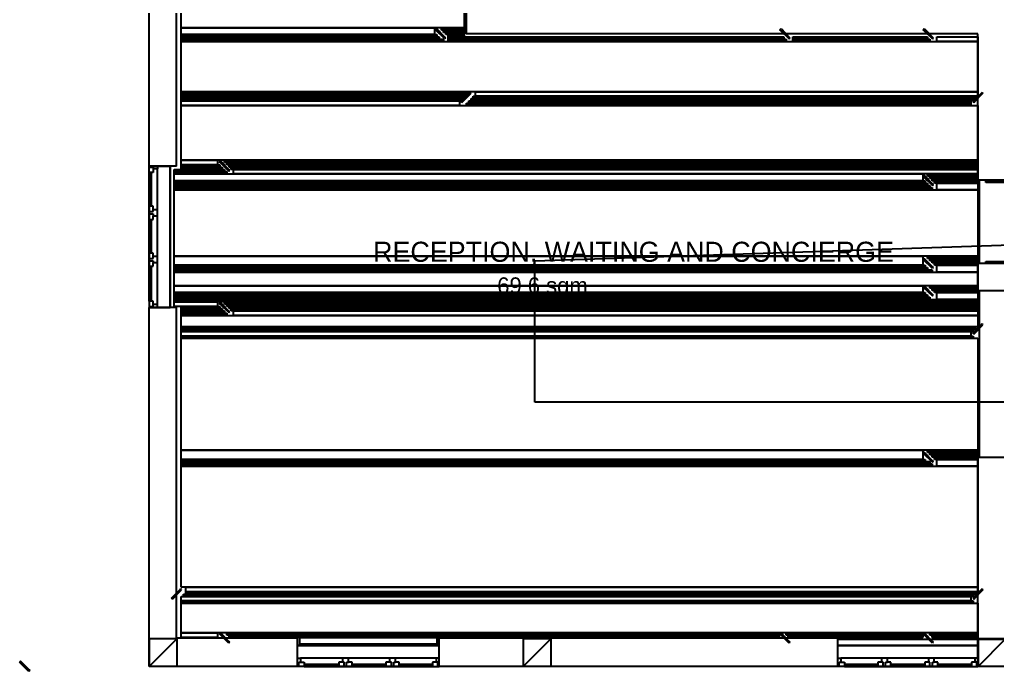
# Model space of a CAD drawing. Header units: millimetres. Extents: x -1419 to 55175, y -17366 to 3110.
# Drawn here: x -1419 to 9290, y -16372 to -9235 of the extents above; entities that cross this region are included whole.
import ezdxf

# ---------------------------------------------------------------- set-up
doc = ezdxf.new("R2010")
doc.units = ezdxf.units.MM
for name, color, linetype in [('COLUMN', 7, 'CONTINUOUS'), ('DOOR-EXISTING', 8, 'CONTINUOUS'), ('FLOW-PATIENT', 5, 'CONTINUOUS'), ('OPENING-CASED', 4, 'CONTINUOUS'), ('ROOM-AREA', 8, 'CONTINUOUS'), ('ROOM-TEXT', 7, 'CONTINUOUS'), ('WALL-EXISTING', 7, 'CONTINUOUS'), ('ZONE-COMMON', 8, 'CONTINUOUS')]:
    doc.layers.add(name, color=color, linetype=linetype)

msp = doc.modelspace()

# ---------------------------------------------------------------- linework, layer by layer
at = {"layer": 'COLUMN'}
for p, q in [((3148.5, -9334.4), (3135.4, -9347.5)), ((3135.4, -9347.5), (3246.3, -9435.6)), ((3135.4, -9347.5), (3246.3, -9435.6)), ((3236.6, -9445.4), (3135.4, -9347.5)), ((3246.3, -9435.6), (3148.5, -9334.4)), ((6907, -9347.5), (6920.1, -9334.4)), ((7018, -9435.6), (6907, -9347.5)), ((6907, -9347.5), (7008.2, -9445.4)), ((7018, -9435.6), (6907, -9347.5)), ((6920.1, -9334.4), (7018, -9435.6)), ((8476.4, -9347.5), (8486.2, -9334.4)), ((8587.3, -9435.6), (8476.4, -9347.5)), ((8476.4, -9347.5), (8577.5, -9445.4)), ((8587.3, -9435.6), (8476.4, -9347.5)), ((8486.2, -9334.4), (8587.3, -9435.6)), ((3246.3, -9435.6), (3236.6, -9445.4)), ((7008.2, -9445.4), (7018, -9435.6)), ((8577.5, -9445.4), (8587.3, -9435.6)), ((3416, -10130.5), (3513.9, -10032.6)), ((3513.9, -10032.6), (3425.8, -10143.6)), ((3513.9, -10032.6), (3425.8, -10143.6)), ((3425.8, -10143.6), (3526.9, -10042.4)), ((3526.9, -10042.4), (3513.9, -10032.6)), ((9122.4, -10032.6), (9021.2, -10130.5)), ((9031, -10143.6), (9122.4, -10032.6)), ((9031, -10143.6), (9122.4, -10032.6)), ((9132.2, -10042.4), (9031, -10143.6)), ((9122.4, -10032.6), (9132.2, -10042.4)), ((3425.8, -10143.6), (3416, -10130.5)), ((9021.2, -10130.5), (9031, -10143.6)), ((770, -10792.8), (783, -10783.1)), ((783, -10783.1), (770, -10792.8)), ((880.9, -10884.2), (770, -10792.8)), ((770, -10792.8), (871.1, -10894)), ((880.9, -10884.2), (770, -10792.8)), ((770, -10792.8), (880.9, -10884.2)), ((770, -10792.8), (880.9, -10884.2)), ((871.1, -10894), (770, -10792.8)), ((783, -10783.1), (880.9, -10884.2)), ((880.9, -10884.2), (783, -10783.1)), ((871.1, -10894), (880.9, -10884.2)), ((880.9, -10884.2), (871.1, -10894)), ((8486.2, -10939.7), (8476.4, -10952.7)), ((8476.4, -10952.7), (8486.2, -10939.7)), ((8476.4, -10952.7), (8587.3, -11040.8)), ((8476.4, -10952.7), (8587.3, -11040.8)), ((8577.5, -11050.6), (8476.4, -10952.7)), ((8587.3, -11040.8), (8476.4, -10952.7)), ((8476.4, -10952.7), (8577.5, -11050.6)), ((8587.3, -11040.8), (8476.4, -10952.7)), ((8587.3, -11040.8), (8486.2, -10939.7)), ((8486.2, -10939.7), (8587.3, -11040.8)), ((8587.3, -11040.8), (8577.5, -11050.6)), ((8577.5, -11050.6), (8587.3, -11040.8)), ((8486.2, -11849.9), (8476.4, -11863)), ((8486.2, -11849.9), (8476.4, -11863)), ((8476.4, -11863), (8587.3, -11951.1)), ((8476.4, -11863), (8587.3, -11951.1)), ((8577.5, -11960.9), (8476.4, -11863)), ((8476.4, -11863), (8587.3, -11951.1)), ((8476.4, -11863), (8587.3, -11951.1)), ((8577.5, -11960.9), (8476.4, -11863)), ((8587.3, -11951.1), (8486.2, -11849.9)), ((8587.3, -11951.1), (8486.2, -11849.9)), ((8587.3, -11951.1), (8577.5, -11960.9)), ((8587.3, -11951.1), (8577.5, -11960.9)), ((8476.4, -12163.2), (8486.2, -12150.1)), ((8476.4, -12163.2), (8486.2, -12150.1)), ((8587.3, -12251.3), (8476.4, -12163.2)), ((8476.4, -12163.2), (8577.5, -12261)), ((8587.3, -12251.3), (8476.4, -12163.2)), ((8587.3, -12251.3), (8476.4, -12163.2)), ((8476.4, -12163.2), (8577.5, -12261)), ((8587.3, -12251.3), (8476.4, -12163.2)), ((8486.2, -12150.1), (8587.3, -12251.3)), ((8486.2, -12150.1), (8587.3, -12251.3)), ((8577.5, -12261), (8587.3, -12251.3)), ((8577.5, -12261), (8587.3, -12251.3)), ((770, -12342.6), (783, -12332.8)), ((783, -12332.8), (770, -12342.6)), ((880.9, -12434), (770, -12342.6)), ((770, -12342.6), (871.1, -12443.7)), ((880.9, -12434), (770, -12342.6)), ((770, -12342.6), (880.9, -12434)), ((770, -12342.6), (880.9, -12434)), ((871.1, -12443.7), (770, -12342.6)), ((783, -12332.8), (880.9, -12434)), ((880.9, -12434), (783, -12332.8)), ((871.1, -12443.7), (880.9, -12434)), ((880.9, -12434), (871.1, -12443.7)), ((9021.2, -12668.9), (9122.4, -12567.7)), ((9122.4, -12567.7), (9031, -12678.7)), ((9122.4, -12567.7), (9031, -12678.7)), ((9031, -12678.7), (9132.2, -12577.5)), ((9132.2, -12577.5), (9122.4, -12567.7)), ((9031, -12678.7), (9021.2, -12668.9)), ((8486.2, -13970.7), (8476.4, -13980.5)), ((8476.4, -13980.5), (8486.2, -13970.7)), ((8476.4, -13980.5), (8587.3, -14071.8)), ((8476.4, -13980.5), (8587.3, -14071.8)), ((8577.5, -14081.6), (8476.4, -13980.5)), ((8587.3, -14071.8), (8476.4, -13980.5)), ((8476.4, -13980.5), (8577.5, -14081.6)), ((8587.3, -14071.8), (8476.4, -13980.5)), ((8587.3, -14071.8), (8486.2, -13970.7)), ((8486.2, -13970.7), (8587.3, -14071.8)), ((8587.3, -14071.8), (8577.5, -14081.6)), ((8577.5, -14081.6), (8587.3, -14071.8)), ((244.7, -15569.4), (345.8, -15468.2)), ((345.8, -15468.2), (254.5, -15579.2)), ((345.8, -15468.2), (254.5, -15579.2)), ((254.5, -15579.2), (355.6, -15478)), ((355.6, -15478), (345.8, -15468.2)), ((9122.4, -15468.2), (9021.2, -15569.4)), ((9031, -15579.2), (9122.4, -15468.2)), ((9031, -15579.2), (9122.4, -15468.2)), ((9132.2, -15478), (9031, -15579.2)), ((9122.4, -15468.2), (9132.2, -15478)), ((254.5, -15579.2), (244.7, -15569.4)), ((9021.2, -15569.4), (9031, -15579.2)), ((783, -15951.1), (770, -15960.9)), ((880.9, -16052.2), (783, -15951.1)), ((6920.1, -15951.1), (6907, -15960.9)), ((7018, -16052.2), (6920.1, -15951.1)), ((8486.2, -15951.1), (8476.4, -15960.9)), ((8587.3, -16052.2), (8486.2, -15951.1)), ((0, -16016.3), (0, -16316.5)), ((0, -16316.5), (303.4, -16016.3)), ((303.4, -16016.3), (0, -16016.3)), ((0, -16316.5), (303.4, -16016.3)), ((303.4, -16016.3), (303.4, -16316.5)), ((770, -15960.9), (880.9, -16052.2)), ((770, -15960.9), (880.9, -16052.2)), ((871.1, -16062), (770, -15960.9)), ((880.9, -16052.2), (871.1, -16062)), ((4097.9, -16016.3), (4097.9, -16316.5)), ((4097.9, -16316.5), (4398.1, -16016.3)), ((4398.1, -16016.3), (4097.9, -16016.3)), ((4097.9, -16316.5), (4398.1, -16016.3)), ((4398.1, -16016.3), (4398.1, -16316.5)), ((6907, -15960.9), (7018, -16052.2)), ((6907, -15960.9), (7018, -16052.2)), ((7008.2, -16062), (6907, -15960.9)), ((7018, -16052.2), (7008.2, -16062)), ((8476.4, -15960.9), (8587.3, -16052.2)), ((8476.4, -15960.9), (8587.3, -16052.2)), ((8577.5, -16062), (8476.4, -15960.9)), ((8587.3, -16052.2), (8577.5, -16062)), ((9080, -16016.3), (9080, -16316.5)), ((9080, -16316.5), (9380.1, -16016.3)), ((9380.1, -16016.3), (9080, -16016.3)), ((9080, -16316.5), (9380.1, -16016.3)), ((-1409.5, -16261), (-1419.3, -16270.8)), ((-1419.3, -16270.8), (-1308.3, -16362.2)), ((-1419.3, -16270.8), (-1308.3, -16362.2)), ((-1318.1, -16372), (-1419.3, -16270.8)), ((-1308.3, -16362.2), (-1409.5, -16261)), ((-1308.3, -16362.2), (-1318.1, -16372)), ((303.4, -16316.5), (0, -16316.5)), ((4398.1, -16316.5), (4097.9, -16316.5)), ((9380.1, -16316.5), (9080, -16316.5))]:
    msp.add_line(p, q, dxfattribs=at)
at = {"layer": 'DOOR-EXISTING'}
for p, q in [((0, -10910.3), (0, -10838.5)), ((0, -10838.5), (231.6, -10838.5)), ((0, -10851.6), (45.7, -10851.6)), ((0, -10910.3), (0, -11683.5)), ((0, -12316.5), (0, -10910.3)), ((45.7, -10910.3), (0, -10910.3)), ((22.8, -10910.3), (22.8, -11279)), ((45.7, -10851.6), (45.7, -10871.1)), ((91.4, -10871.1), (45.7, -10871.1)), ((45.7, -10871.1), (45.7, -10910.3)), ((91.4, -10838.5), (91.4, -10871.1)), ((91.4, -11778.2), (91.4, -10871.1)), ((231.6, -11683.5), (231.6, -10838.5)), ((231.6, -10838.5), (231.6, -12388.3)), ((9161.5, -11018), (9161.5, -10995.1)), ((9161.5, -10995.1), (9376.9, -10995.1)), ((9376.9, -11018), (9161.5, -11018)), ((0, -11138.7), (0, -11611.8)), ((45.7, -11279), (0, -11279)), ((0, -11279), (0, -11350.8)), ((0, -11337.7), (45.7, -11337.7)), ((0, -11350.8), (0, -11422.5)), ((45.7, -11318.1), (45.7, -11279)), ((45.7, -11337.7), (45.7, -11318.1)), ((91.4, -11318.1), (45.7, -11318.1)), ((91.4, -11350.8), (91.4, -11318.1)), ((91.4, -11383.4), (91.4, -11350.8)), ((0, -11363.8), (45.7, -11363.8)), ((0, -11422.5), (45.7, -11422.5)), ((22.8, -11422.5), (22.8, -11791.2)), ((45.7, -11363.8), (45.7, -11383.4)), ((45.7, -11422.5), (45.7, -11383.4)), ((45.7, -11383.4), (91.4, -11383.4)), ((0, -11683.5), (0, -12316.5)), ((0, -11755.3), (0, -12228.4)), ((91.4, -12355.7), (91.4, -11716.2)), ((231.6, -12388.3), (231.6, -11683.5)), ((45.7, -11791.2), (0, -11791.2)), ((0, -11791.2), (0, -11863)), ((0, -11849.9), (45.7, -11849.9)), ((0, -11863), (0, -11934.8)), ((0, -11876), (45.7, -11876)), ((45.7, -11830.4), (45.7, -11791.2)), ((45.7, -11849.9), (45.7, -11830.4)), ((91.4, -11830.4), (45.7, -11830.4)), ((45.7, -11876), (45.7, -11895.6)), ((91.4, -11863), (91.4, -11830.4)), ((91.4, -11895.6), (91.4, -11863)), ((9161.5, -11882.6), (9376.9, -11882.6)), ((9161.5, -11905.4), (9161.5, -11882.6)), ((0, -11934.8), (45.7, -11934.8)), ((22.8, -11934.8), (22.8, -12316.5)), ((45.7, -11934.8), (45.7, -11895.6)), ((45.7, -11895.6), (91.4, -11895.6)), ((9376.9, -11905.4), (9161.5, -11905.4)), ((45.7, -12316.5), (0, -12316.5)), ((0, -12316.5), (0, -12388.3)), ((0, -12375.2), (45.7, -12375.2)), ((0, -12388.3), (231.6, -12388.3)), ((45.7, -12355.7), (45.7, -12316.5)), ((91.4, -12355.7), (45.7, -12355.7)), ((45.7, -12375.2), (45.7, -12355.7)), ((91.4, -12388.3), (91.4, -12355.7)), ((2482.9, -16088.1), (1624.8, -16088.1)), ((1624.8, -16088.1), (3174.6, -16088.1)), ((1624.8, -16316.5), (1624.8, -16088.1)), ((3174.6, -16088.1), (2482.9, -16088.1)), ((3174.6, -16316.5), (3174.6, -16088.1)), ((8385, -16088.1), (7543.2, -16088.1)), ((7543.2, -16088.1), (9076.7, -16088.1)), ((7543.2, -16316.5), (7543.2, -16088.1)), ((9076.7, -16088.1), (8385, -16088.1)), ((9076.7, -16316.5), (9076.7, -16088.1)), ((1624.8, -16225.2), (1657.4, -16225.2)), ((1637.9, -16316.5), (1637.9, -16270.8)), ((1637.9, -16270.8), (1657.4, -16270.8)), ((1657.4, -16225.2), (1657.4, -16270.8)), ((2580.8, -16225.2), (1657.4, -16225.2)), ((1657.4, -16270.8), (1696.6, -16270.8)), ((1696.6, -16270.8), (1696.6, -16316.5)), ((2117.5, -16270.8), (2078.3, -16270.8)), ((2078.3, -16270.8), (2078.3, -16316.5)), ((2150.1, -16225.2), (2117.5, -16225.2)), ((2117.5, -16225.2), (2117.5, -16270.8)), ((2137, -16270.8), (2117.5, -16270.8)), ((2137, -16316.5), (2137, -16270.8)), ((2182.7, -16225.2), (2150.1, -16225.2)), ((2163.1, -16316.5), (2163.1, -16270.8)), ((2163.1, -16270.8), (2182.7, -16270.8)), ((2182.7, -16270.8), (2182.7, -16225.2)), ((2221.9, -16270.8), (2182.7, -16270.8)), ((2221.9, -16316.5), (2221.9, -16270.8)), ((3141.9, -16225.2), (2515.5, -16225.2)), ((2633, -16270.8), (2593.8, -16270.8)), ((2593.8, -16270.8), (2593.8, -16316.5)), ((2665.6, -16225.2), (2633, -16225.2)), ((2633, -16225.2), (2633, -16270.8)), ((2652.5, -16270.8), (2633, -16270.8)), ((2652.5, -16316.5), (2652.5, -16270.8)), ((2698.2, -16225.2), (2665.6, -16225.2)), ((2678.6, -16316.5), (2678.6, -16270.8)), ((2678.6, -16270.8), (2698.2, -16270.8)), ((2698.2, -16270.8), (2698.2, -16225.2)), ((2737.4, -16270.8), (2698.2, -16270.8)), ((2737.4, -16316.5), (2737.4, -16270.8)), ((3141.9, -16270.8), (3102.8, -16270.8)), ((3102.8, -16270.8), (3102.8, -16316.5)), ((3174.6, -16225.2), (3141.9, -16225.2)), ((3141.9, -16225.2), (3141.9, -16270.8)), ((3161.5, -16270.8), (3141.9, -16270.8)), ((3161.5, -16316.5), (3161.5, -16270.8)), ((7543.2, -16225.2), (7575.9, -16225.2)), ((7556.3, -16316.5), (7556.3, -16270.8)), ((7556.3, -16270.8), (7575.9, -16270.8)), ((7575.9, -16225.2), (7575.9, -16270.8)), ((8482.9, -16225.2), (7575.9, -16225.2)), ((7575.9, -16270.8), (7615, -16270.8)), ((7615, -16270.8), (7615, -16316.5)), ((8019.6, -16270.8), (7980.4, -16270.8)), ((7980.4, -16270.8), (7980.4, -16316.5)), ((8052.2, -16225.2), (8019.6, -16225.2)), ((8019.6, -16225.2), (8019.6, -16270.8)), ((8039.2, -16270.8), (8019.6, -16270.8)), ((8039.2, -16316.5), (8039.2, -16270.8)), ((8084.8, -16225.2), (8052.2, -16225.2)), ((8065.3, -16316.5), (8065.3, -16270.8)), ((8065.3, -16270.8), (8084.8, -16270.8)), ((8084.8, -16270.8), (8084.8, -16225.2)), ((8124, -16270.8), (8084.8, -16270.8)), ((8124, -16316.5), (8124, -16270.8)), ((9044.1, -16225.2), (8417.6, -16225.2)), ((8535.1, -16270.8), (8495.9, -16270.8)), ((8495.9, -16270.8), (8495.9, -16316.5)), ((8564.5, -16225.2), (8535.1, -16225.2)), ((8535.1, -16225.2), (8535.1, -16270.8)), ((8551.4, -16270.8), (8535.1, -16270.8)), ((8551.4, -16316.5), (8551.4, -16270.8)), ((8597.1, -16225.2), (8564.5, -16225.2)), ((8577.5, -16316.5), (8577.5, -16270.8)), ((8577.5, -16270.8), (8597.1, -16270.8)), ((8597.1, -16270.8), (8597.1, -16225.2)), ((8636.2, -16270.8), (8597.1, -16270.8)), ((8636.2, -16316.5), (8636.2, -16270.8)), ((9044.1, -16270.8), (9004.9, -16270.8)), ((9004.9, -16270.8), (9004.9, -16316.5)), ((9076.7, -16225.2), (9044.1, -16225.2)), ((9044.1, -16225.2), (9044.1, -16270.8)), ((9063.6, -16270.8), (9044.1, -16270.8)), ((9063.6, -16316.5), (9063.6, -16270.8)), ((1696.6, -16316.5), (1624.8, -16316.5)), ((1696.6, -16293.7), (2078.3, -16293.7)), ((1696.6, -16316.5), (2482.9, -16316.5)), ((3099.5, -16316.5), (1696.6, -16316.5)), ((1941.3, -16316.5), (2411.1, -16316.5)), ((2078.3, -16316.5), (2150.1, -16316.5)), ((2150.1, -16316.5), (2221.9, -16316.5)), ((2221.9, -16293.7), (2593.8, -16293.7)), ((2482.9, -16316.5), (3099.5, -16316.5)), ((2554.7, -16316.5), (3027.7, -16316.5)), ((2593.8, -16316.5), (2665.6, -16316.5)), ((2665.6, -16316.5), (2737.4, -16316.5)), ((2737.4, -16293.7), (3102.8, -16293.7)), ((3102.8, -16316.5), (3174.6, -16316.5)), ((7615, -16316.5), (7543.2, -16316.5)), ((7615, -16293.7), (7980.4, -16293.7)), ((7615, -16316.5), (8385, -16316.5)), ((9001.7, -16316.5), (7615, -16316.5)), ((7843.4, -16316.5), (8313.2, -16316.5)), ((7980.4, -16316.5), (8052.2, -16316.5)), ((8052.2, -16316.5), (8124, -16316.5)), ((8124, -16293.7), (8495.9, -16293.7)), ((8385, -16316.5), (9001.7, -16316.5)), ((8456.8, -16316.5), (8929.9, -16316.5)), ((8495.9, -16316.5), (8564.5, -16316.5)), ((8564.5, -16316.5), (8636.2, -16316.5)), ((8636.2, -16293.7), (9004.9, -16293.7)), ((9004.9, -16316.5), (9076.7, -16316.5))]:
    msp.add_line(p, q, dxfattribs=at)
at = {"layer": 'FLOW-PATIENT'}
for p, q in [((4225, -11875), (11675, -11625)), ((4225, -13425), (4225, -11875)), ((10925, -13425), (4225, -13425))]:
    msp.add_line(p, q, dxfattribs=at)
at = {"layer": 'OPENING-CASED'}
for p, q in [((9090, -10995.1), (9090, -11905.4)), ((9090, -12205.6), (9090, -14026.1)), ((7543.2, -16020), (12678.7, -16020))]:
    msp.add_line(p, q, dxfattribs=at)
at = {"layer": 'WALL-EXISTING'}
for p, q in [((3471.5, -6195.8), (3471.5, -9389.9)), ((0, -10838.5), (0, -7451.9)), ((300.2, -10838.5), (300.2, -7451.9)), ((9076.7, -9389.9), (3471.5, -9389.9)), ((9076.7, -10995.1), (9076.7, -9389.9)), ((300.2, -10838.5), (0, -10838.5)), ((9376.9, -10995.1), (9076.7, -10995.1)), ((10646, -11905.4), (9076.7, -11905.4)), ((9076.7, -12205.6), (9076.7, -11905.4)), ((10646, -12205.6), (9076.7, -12205.6)), ((0, -16316.5), (0, -12388.3)), ((300.2, -12388.3), (0, -12388.3)), ((300.2, -16006.6), (300.2, -12388.3)), ((9076.7, -16316.5), (9076.7, -14026.1)), ((9076.7, -14026.1), (9957.6, -14026.1)), ((1624.8, -16006.6), (300.2, -16006.6)), ((1624.8, -16316.5), (1624.8, -16006.6)), ((3174.6, -16316.5), (3174.6, -16006.6)), ((7543.2, -16006.6), (3174.6, -16006.6)), ((7543.2, -16316.5), (7543.2, -16006.6)), ((1624.8, -16316.5), (0, -16316.5)), ((7543.2, -16316.5), (3174.6, -16316.5)), ((9376.9, -16316.5), (9076.7, -16316.5))]:
    msp.add_line(p, q, dxfattribs=at)
at = {"layer": 'ZONE-COMMON'}
for p, q in [((350, -9325), (350, -9075)), ((3450, -9075), (3450, -9325)), ((350, -9325), (3125, -9325)), ((350, -9400), (350, -9325)), ((3450, -9325), (350, -9325)), ((3125, -9400), (350, -9400)), ((350, -9400), (3150, -9400)), ((350, -9425), (350, -9400)), ((3125, -9325), (3125, -9400)), ((3150, -9400), (3150, -9425)), ((3200, -9325), (3450, -9325)), ((3200, -9350), (3200, -9325)), ((3450, -9350), (3200, -9350)), ((3225, -9350), (3450, -9350)), ((3225, -9375), (3225, -9350)), ((3450, -9375), (3225, -9375)), ((3250, -9375), (3450, -9375)), ((3250, -9400), (3250, -9375)), ((3450, -9400), (3250, -9400)), ((3275, -9400), (3450, -9400)), ((3275, -9425), (3275, -9400)), ((3450, -9325), (3450, -9350)), ((3450, -9350), (3450, -9375)), ((3450, -9375), (3450, -9400)), ((3450, -9400), (3450, -9425)), ((3150, -9425), (350, -9425)), ((350, -9425), (3175, -9425)), ((350, -9450), (350, -9425)), ((3175, -9450), (350, -9450)), ((350, -9450), (3225, -9450)), ((350, -9475), (350, -9450)), ((3225, -9475), (350, -9475)), ((350, -9475), (9075, -9475)), ((350, -10025), (350, -9475)), ((3175, -9425), (3175, -9450)), ((3225, -9450), (3225, -9475)), ((3450, -9425), (3275, -9425)), ((3275, -9425), (6950, -9425)), ((3275, -9450), (3275, -9425)), ((6950, -9450), (3275, -9450)), ((3275, -9450), (6975, -9450)), ((3275, -9475), (3275, -9450)), ((6975, -9475), (3275, -9475)), ((6950, -9425), (6950, -9450)), ((6975, -9450), (6975, -9475)), ((7050, -9425), (8525, -9425)), ((7050, -9450), (7050, -9425)), ((8525, -9450), (7050, -9450)), ((7050, -9450), (8550, -9450)), ((7050, -9475), (7050, -9450)), ((8550, -9475), (7050, -9475)), ((8525, -9425), (8525, -9450)), ((8550, -9450), (8550, -9475)), ((8625, -9425), (9075, -9425)), ((8625, -9475), (8625, -9425)), ((9075, -9475), (8625, -9475)), ((9075, -9425), (9075, -9475)), ((9075, -9475), (9075, -10025)), ((9075, -10025), (350, -10025)), ((350, -10025), (3500, -10025)), ((350, -10050), (350, -10025)), ((3500, -10050), (350, -10050)), ((350, -10050), (3475, -10050)), ((350, -10075), (350, -10050)), ((3475, -10050), (3475, -10075)), ((3500, -10025), (3500, -10050)), ((3575, -10025), (9075, -10025)), ((3575, -10075), (3575, -10025)), ((9075, -10025), (9075, -10075)), ((350, -10075), (3450, -10075)), ((350, -10100), (350, -10075)), ((3475, -10075), (350, -10075)), ((3450, -10100), (350, -10100)), ((350, -10100), (3425, -10100)), ((350, -10125), (350, -10100)), ((350, -10125), (3400, -10125)), ((350, -10175), (350, -10125)), ((3425, -10125), (350, -10125)), ((3400, -10125), (3400, -10175)), ((3425, -10100), (3425, -10125)), ((3450, -10075), (3450, -10100)), ((3475, -10150), (9000, -10150)), ((3475, -10175), (3475, -10150)), ((3500, -10125), (9000, -10125)), ((3500, -10150), (3500, -10125)), ((9000, -10150), (3500, -10150)), ((3525, -10100), (9025, -10100)), ((3525, -10125), (3525, -10100)), ((9025, -10125), (3525, -10125)), ((3550, -10075), (9050, -10075)), ((3550, -10100), (3550, -10075)), ((9050, -10100), (3550, -10100)), ((9075, -10075), (3575, -10075)), ((9000, -10125), (9000, -10150)), ((9000, -10150), (9000, -10175)), ((9025, -10100), (9025, -10125)), ((9050, -10075), (9050, -10100)), ((3400, -10175), (350, -10175)), ((350, -10175), (9075, -10175)), ((350, -10775), (350, -10175)), ((9000, -10175), (3475, -10175)), ((9075, -10175), (9075, -10775)), ((350, -10775), (750, -10775)), ((350, -10825), (350, -10775)), ((9075, -10775), (350, -10775)), ((750, -10775), (750, -10825)), ((825, -10775), (9075, -10775)), ((825, -10800), (825, -10775)), ((9075, -10800), (825, -10800)), ((850, -10800), (9075, -10800)), ((850, -10825), (850, -10800)), ((9075, -10775), (9075, -10800)), ((9075, -10800), (9075, -10825)), ((275, -10875), (825, -10875)), ((275, -10900), (275, -10875)), ((825, -10900), (275, -10900)), ((275, -10900), (850, -10900)), ((275, -10925), (275, -10900)), ((350, -10825), (775, -10825)), ((350, -10850), (350, -10825)), ((750, -10825), (350, -10825)), ((775, -10850), (350, -10850)), ((350, -10850), (800, -10850)), ((350, -10875), (350, -10850)), ((800, -10875), (350, -10875)), ((775, -10825), (775, -10850)), ((800, -10850), (800, -10875)), ((825, -10875), (825, -10900)), ((9075, -10825), (850, -10825)), ((850, -10900), (850, -10925)), ((875, -10825), (9075, -10825)), ((875, -10850), (875, -10825)), ((9075, -10850), (875, -10850)), ((900, -10850), (9075, -10850)), ((900, -10875), (900, -10850)), ((9075, -10875), (900, -10875)), ((925, -10875), (9075, -10875)), ((925, -10925), (925, -10875)), ((9075, -10825), (9075, -10850)), ((9075, -10850), (9075, -10875)), ((9075, -10875), (9075, -10925)), ((850, -10925), (275, -10925)), ((275, -10925), (8475, -10925)), ((275, -11000), (275, -10925)), ((8475, -11000), (275, -11000)), ((275, -11000), (8500, -11000)), ((275, -11025), (275, -11000)), ((8500, -11025), (275, -11025)), ((275, -11025), (8525, -11025)), ((275, -11050), (275, -11025)), ((9075, -10925), (925, -10925)), ((8475, -10925), (8475, -11000)), ((8500, -11000), (8500, -11025)), ((8525, -10925), (9075, -10925)), ((8525, -10950), (8525, -10925)), ((9075, -10950), (8525, -10950)), ((8525, -11025), (8525, -11050)), ((8550, -10950), (9075, -10950)), ((8550, -10975), (8550, -10950)), ((9075, -10975), (8550, -10975)), ((8575, -10975), (9075, -10975)), ((8575, -11000), (8575, -10975)), ((9075, -11000), (8575, -11000)), ((8600, -11000), (9075, -11000)), ((8600, -11025), (8600, -11000)), ((9075, -11025), (8600, -11025)), ((8625, -11025), (9075, -11025)), ((8625, -11100), (8625, -11025)), ((9075, -10925), (9075, -10950)), ((9075, -10950), (9075, -10975)), ((9075, -10975), (9075, -11000)), ((9075, -11000), (9075, -11025)), ((9075, -11025), (9075, -11100)), ((8525, -11050), (275, -11050)), ((275, -11050), (8550, -11050)), ((275, -11075), (275, -11050)), ((8550, -11075), (275, -11075)), ((275, -11075), (8575, -11075)), ((275, -11100), (275, -11075)), ((8575, -11100), (275, -11100)), ((275, -11100), (9075, -11100)), ((275, -11825), (275, -11100)), ((8550, -11050), (8550, -11075)), ((8575, -11075), (8575, -11100)), ((9075, -11100), (8625, -11100)), ((9075, -11100), (9075, -11825)), ((275, -11825), (8475, -11825)), ((275, -11925), (275, -11825)), ((9075, -11825), (275, -11825)), ((8475, -11825), (8475, -11925)), ((8525, -11825), (9075, -11825)), ((8525, -11850), (8525, -11825)), ((9075, -11850), (8525, -11850)), ((8550, -11850), (9075, -11850)), ((8550, -11875), (8550, -11850)), ((9075, -11875), (8550, -11875)), ((8575, -11875), (9075, -11875)), ((8575, -11900), (8575, -11875)), ((9075, -11825), (9075, -11850)), ((9075, -11850), (9075, -11875)), ((9075, -11875), (9075, -11900)), ((8475, -11925), (275, -11925)), ((275, -11925), (8500, -11925)), ((275, -11950), (275, -11925)), ((8500, -11950), (275, -11950)), ((275, -11950), (8525, -11950)), ((275, -11975), (275, -11950)), ((8525, -11975), (275, -11975)), ((275, -11975), (8575, -11975)), ((275, -12000), (275, -11975)), ((8500, -11925), (8500, -11950)), ((8525, -11950), (8525, -11975)), ((9075, -11900), (8575, -11900)), ((8575, -11975), (8575, -12000)), ((8600, -11900), (9075, -11900)), ((8600, -11925), (8600, -11900)), ((9075, -11925), (8600, -11925)), ((8625, -11925), (9075, -11925)), ((8625, -12000), (8625, -11925)), ((9075, -11900), (9075, -11925)), ((9075, -11925), (9075, -12000)), ((8575, -12000), (275, -12000)), ((275, -12000), (9075, -12000)), ((275, -12150), (275, -12000)), ((9075, -12000), (8625, -12000)), ((9075, -12000), (9075, -12150)), ((275, -12150), (8475, -12150)), ((275, -12225), (275, -12150)), ((9075, -12150), (275, -12150)), ((8475, -12150), (8475, -12225)), ((8550, -12150), (9075, -12150)), ((8550, -12175), (8550, -12150)), ((9075, -12175), (8550, -12175)), ((8575, -12175), (9075, -12175)), ((8575, -12200), (8575, -12175)), ((9075, -12200), (8575, -12200)), ((8600, -12200), (9075, -12200)), ((8600, -12225), (8600, -12200)), ((9075, -12150), (9075, -12175)), ((9075, -12175), (9075, -12200)), ((9075, -12200), (9075, -12225)), ((8475, -12225), (275, -12225)), ((275, -12225), (8500, -12225)), ((275, -12250), (275, -12225)), ((8500, -12250), (275, -12250)), ((275, -12250), (8525, -12250)), ((275, -12275), (275, -12250)), ((8525, -12275), (275, -12275)), ((275, -12275), (8550, -12275)), ((275, -12300), (275, -12275)), ((8550, -12300), (275, -12300)), ((275, -12300), (9075, -12300)), ((275, -12325), (275, -12300)), ((8500, -12225), (8500, -12250)), ((8525, -12250), (8525, -12275)), ((8550, -12275), (8550, -12300)), ((9075, -12225), (8600, -12225)), ((8625, -12225), (9075, -12225)), ((8625, -12300), (8625, -12225)), ((9075, -12300), (8625, -12300)), ((9075, -12225), (9075, -12300)), ((9075, -12300), (9075, -12325)), ((275, -12325), (750, -12325)), ((275, -12375), (275, -12325)), ((9075, -12325), (275, -12325)), ((750, -12375), (275, -12375)), ((350, -12375), (775, -12375)), ((350, -12400), (350, -12375)), ((775, -12400), (350, -12400)), ((350, -12400), (800, -12400)), ((350, -12425), (350, -12400)), ((750, -12325), (750, -12375)), ((775, -12375), (775, -12400)), ((800, -12400), (800, -12425)), ((825, -12325), (9075, -12325)), ((825, -12350), (825, -12325)), ((9075, -12350), (825, -12350)), ((850, -12350), (9075, -12350)), ((850, -12375), (850, -12350)), ((9075, -12375), (850, -12375)), ((875, -12375), (9075, -12375)), ((875, -12400), (875, -12375)), ((9075, -12400), (875, -12400)), ((900, -12400), (9075, -12400)), ((900, -12425), (900, -12400)), ((9075, -12325), (9075, -12350)), ((9075, -12350), (9075, -12375)), ((9075, -12375), (9075, -12400)), ((9075, -12400), (9075, -12425)), ((350, -12425), (825, -12425)), ((350, -12450), (350, -12425)), ((800, -12425), (350, -12425)), ((825, -12450), (350, -12450)), ((350, -12450), (850, -12450)), ((350, -12475), (350, -12450)), ((850, -12475), (350, -12475)), ((350, -12475), (9075, -12475)), ((350, -12600), (350, -12475)), ((825, -12425), (825, -12450)), ((850, -12450), (850, -12475)), ((9075, -12425), (900, -12425)), ((925, -12425), (9075, -12425)), ((925, -12475), (925, -12425)), ((9075, -12475), (925, -12475)), ((9075, -12425), (9075, -12475)), ((9075, -12475), (9075, -12600)), ((9075, -12600), (350, -12600)), ((350, -12600), (9050, -12600)), ((350, -12625), (350, -12600)), ((9050, -12625), (350, -12625)), ((350, -12625), (9025, -12625)), ((350, -12650), (350, -12625)), ((9025, -12625), (9025, -12650)), ((9050, -12600), (9050, -12625)), ((9025, -12650), (350, -12650)), ((350, -12650), (9000, -12650)), ((350, -12700), (350, -12650)), ((350, -12700), (9025, -12700)), ((350, -12725), (350, -12700)), ((9000, -12700), (350, -12700)), ((350, -12725), (9075, -12725)), ((350, -13950), (350, -12725)), ((9025, -12725), (350, -12725)), ((9000, -12650), (9000, -12700)), ((9025, -12700), (9025, -12725)), ((9075, -12725), (9075, -13950)), ((9075, -13950), (350, -13950)), ((350, -13950), (8475, -13950)), ((350, -14050), (350, -13950)), ((8475, -13950), (8475, -14050)), ((8525, -13950), (9075, -13950)), ((8525, -13975), (8525, -13950)), ((9075, -13975), (8525, -13975)), ((8550, -13975), (9075, -13975)), ((8550, -14000), (8550, -13975)), ((9075, -14000), (8550, -14000)), ((8575, -14000), (9075, -14000)), ((8575, -14025), (8575, -14000)), ((9075, -14025), (8575, -14025)), ((8600, -14025), (9075, -14025)), ((8600, -14050), (8600, -14025)), ((9075, -13950), (9075, -13975)), ((9075, -13975), (9075, -14000)), ((9075, -14000), (9075, -14025)), ((9075, -14025), (9075, -14050)), ((8475, -14050), (350, -14050)), ((350, -14050), (8500, -14050)), ((350, -14075), (350, -14050)), ((8500, -14075), (350, -14075)), ((350, -14075), (8550, -14075)), ((350, -14100), (350, -14075)), ((8550, -14100), (350, -14100)), ((350, -14100), (8575, -14100)), ((350, -14125), (350, -14100)), ((350, -14125), (9075, -14125)), ((350, -15450), (350, -14125)), ((8575, -14125), (350, -14125)), ((8500, -14050), (8500, -14075)), ((8550, -14075), (8550, -14100)), ((8575, -14100), (8575, -14125)), ((9075, -14050), (8600, -14050)), ((8625, -14050), (9075, -14050)), ((8625, -14125), (8625, -14050)), ((9075, -14125), (8625, -14125)), ((9075, -14050), (9075, -14125)), ((9075, -14125), (9075, -15450)), ((9075, -15450), (350, -15450)), ((375, -15525), (9025, -15525)), ((375, -15550), (375, -15525)), ((400, -15450), (9075, -15450)), ((400, -15500), (400, -15450)), ((9075, -15500), (400, -15500)), ((400, -15500), (9050, -15500)), ((400, -15525), (400, -15500)), ((9050, -15525), (400, -15525)), ((9025, -15525), (9025, -15550)), ((9050, -15500), (9050, -15525)), ((9075, -15450), (9075, -15500)), ((350, -15550), (9000, -15550)), ((350, -15600), (350, -15550)), ((350, -15600), (9025, -15600)), ((350, -15625), (350, -15600)), ((9000, -15600), (350, -15600)), ((350, -15625), (9075, -15625)), ((350, -15950), (350, -15625)), ((9025, -15625), (350, -15625)), ((9025, -15550), (375, -15550)), ((9000, -15550), (9000, -15600)), ((9025, -15600), (9025, -15625)), ((9075, -15625), (9075, -15950)), ((350, -15950), (750, -15950)), ((350, -16000), (350, -15950)), ((9075, -15950), (350, -15950)), ((750, -15950), (750, -16000)), ((850, -15950), (6900, -15950)), ((850, -15975), (850, -15950)), ((6900, -15950), (6900, -15975)), ((6975, -15950), (8475, -15950)), ((6975, -15975), (6975, -15950)), ((8475, -15950), (8475, -15975)), ((8550, -15950), (9075, -15950)), ((8550, -15975), (8550, -15950)), ((9075, -15950), (9075, -15975)), ((750, -16000), (350, -16000)), ((6900, -15975), (850, -15975)), ((875, -15975), (6900, -15975)), ((875, -16000), (875, -15975)), ((6900, -16000), (875, -16000)), ((1650, -16000), (3150, -16000)), ((1650, -16075), (1650, -16000)), ((3150, -16000), (3150, -16075)), ((6900, -15975), (6900, -16000)), ((8475, -15975), (6975, -15975)), ((7000, -15975), (8475, -15975)), ((7000, -16000), (7000, -15975)), ((8475, -16000), (7000, -16000)), ((8475, -15975), (8475, -16000)), ((9075, -15975), (8550, -15975)), ((8575, -15975), (9075, -15975)), ((8575, -16000), (8575, -15975)), ((9075, -16000), (8575, -16000)), ((9075, -15975), (9075, -16000)), ((3150, -16075), (1650, -16075))]:
    msp.add_line(p, q, dxfattribs=at)

# ---------------------------------------------------------------- texts
at = {"layer": 'ROOM-AREA'}
msp.add_text('69.6 sqm', height=180, dxfattribs=at).set_placement((3812.5, -12237.5))
at = {"layer": 'ROOM-TEXT'}
msp.add_text('RECEPTION, WAITING AND CONCIERGE', height=220, dxfattribs=at).set_placement((2452.5, -11887.5))

doc.saveas('drawing.dxf')
